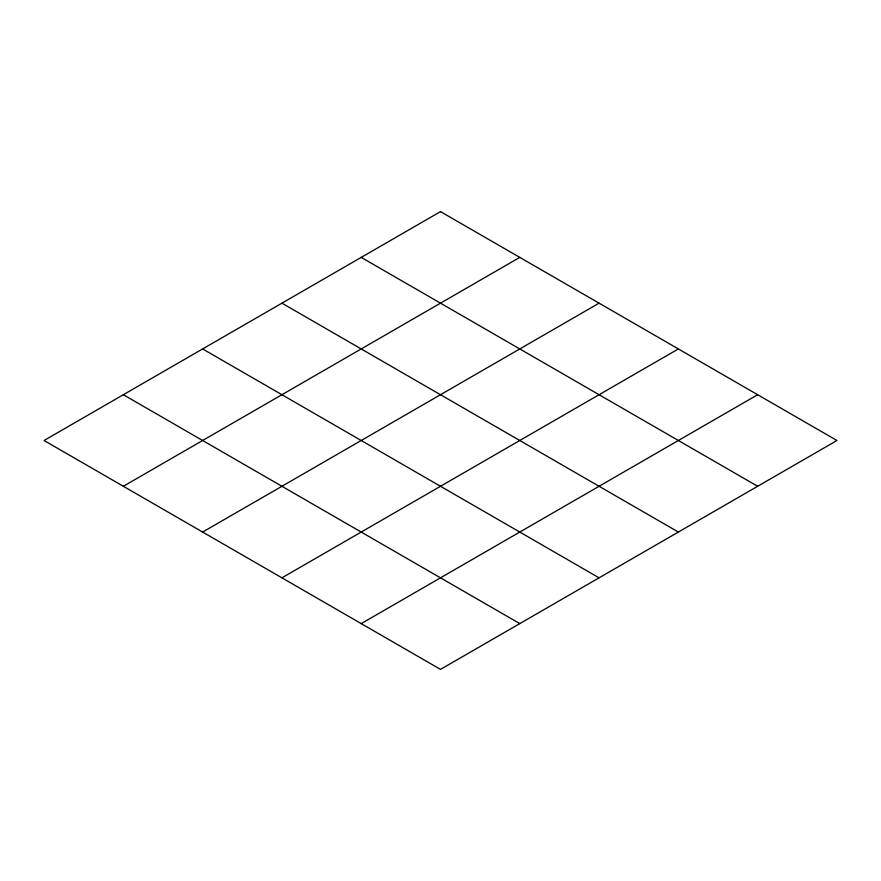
<?xml version="1.0" encoding="UTF-8"?>
<svg xmlns="http://www.w3.org/2000/svg" width="881" height="881" viewBox="0 0 881 881"><rect width="100%" height="100%" fill="white"/><g stroke="black" fill="none" stroke-linecap="round" stroke-linejoin="round"><path stroke-width="1.32" d="M123.34 486.279L519.79 257.384M202.63 532.058L599.08 303.163M281.92 577.837L678.37 348.942M361.21 623.616L757.66 394.721M361.21 257.384L757.66 486.279M281.92 303.163L678.37 532.058M202.63 348.942L599.08 577.837M123.34 394.721L519.79 623.616M440.5 211.616L44.05 440.5L440.5 669.384L836.95 440.5L440.5 211.616"/></g></svg>
